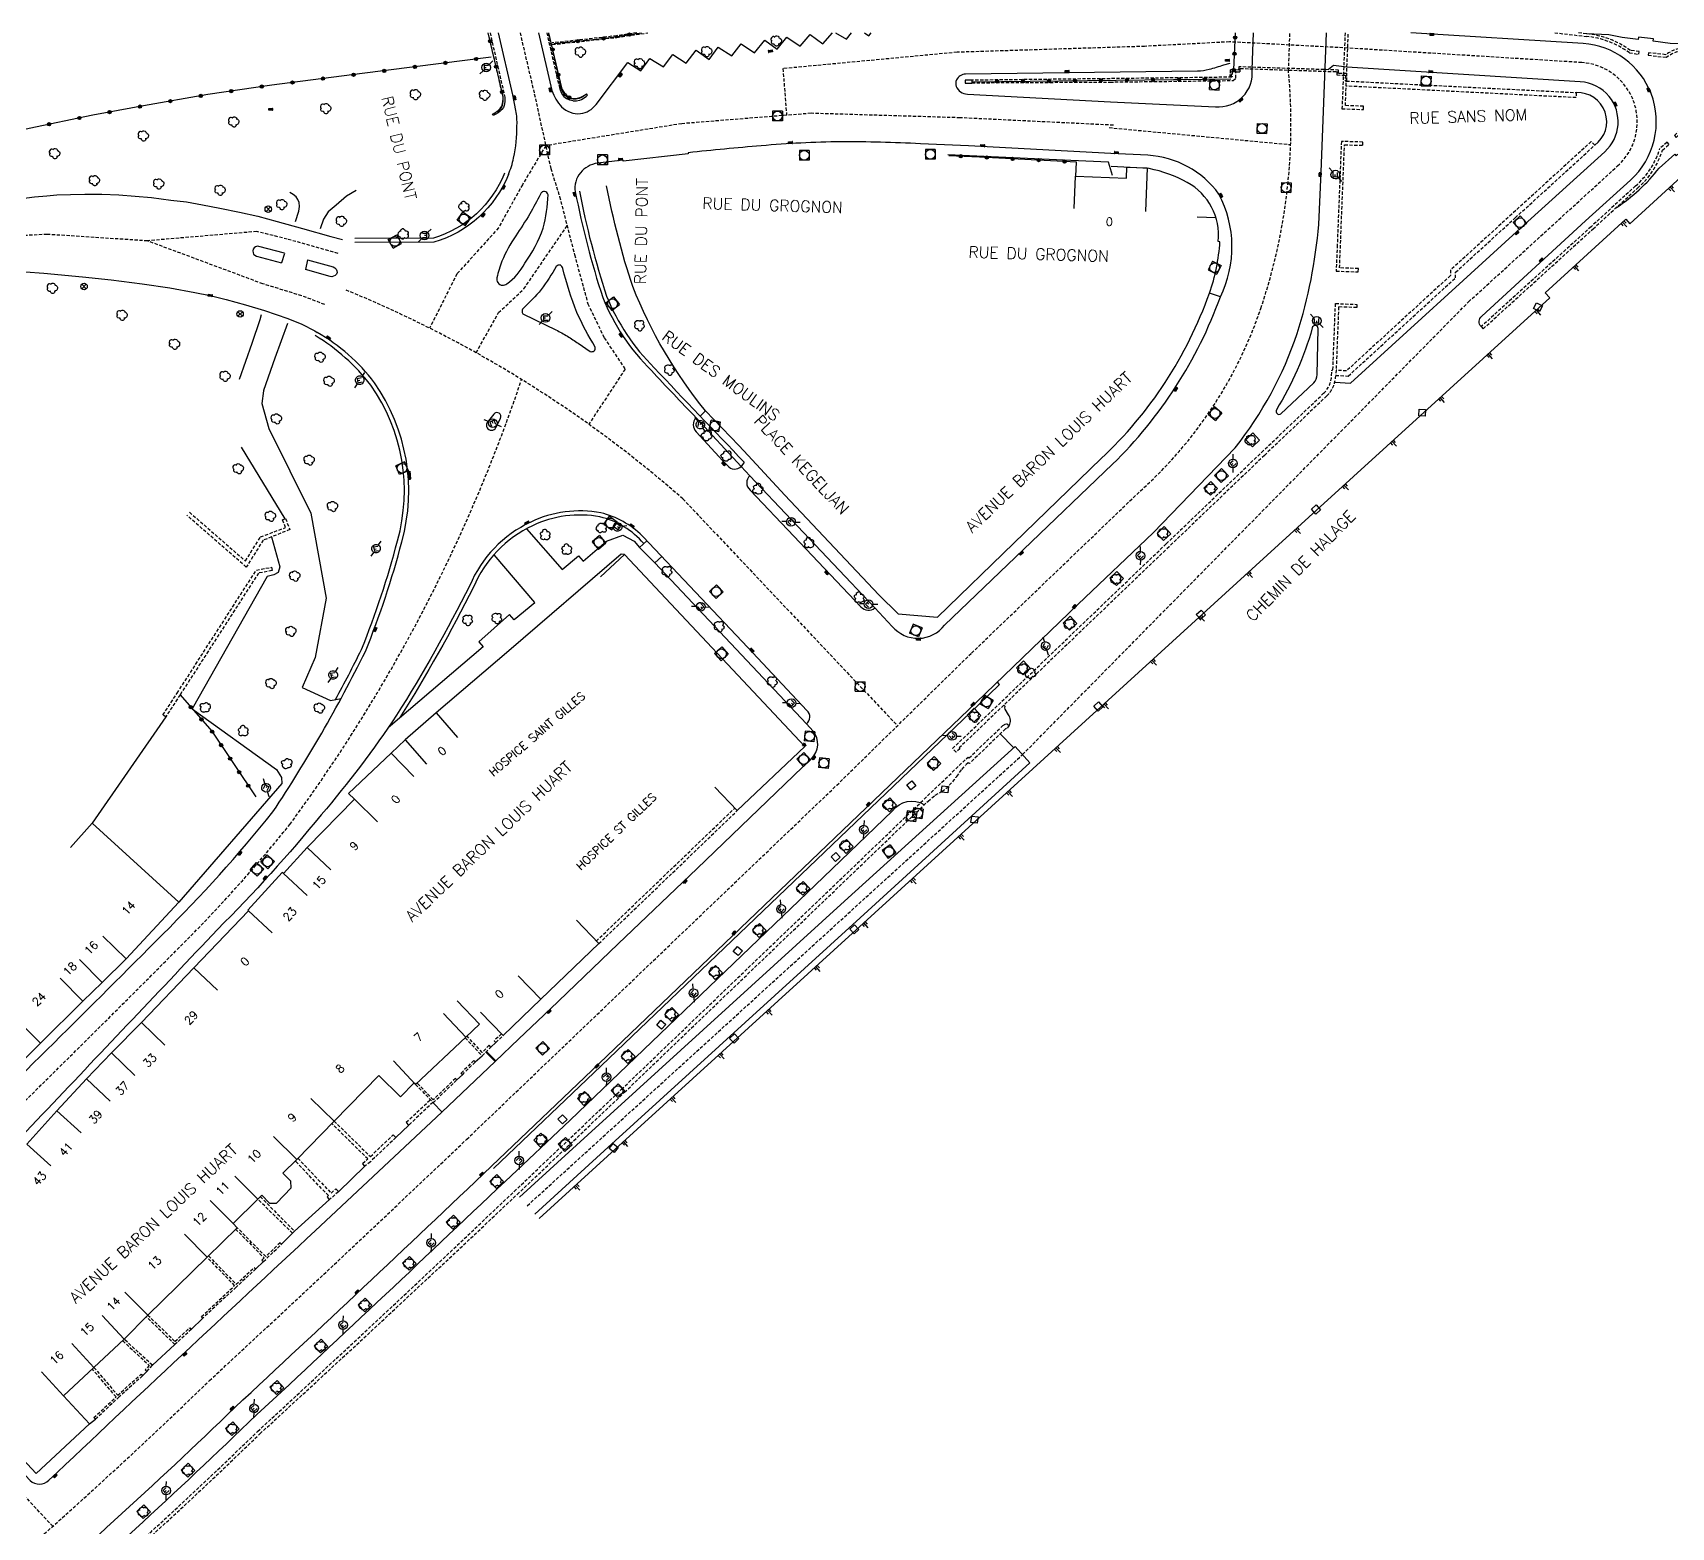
# Model space of a CAD drawing. Header units: millimetres. Extents: x 185000 to 186002, y 127000 to 128000.
# Drawn here: x 185367.4 to 185619.6, y 127770 to 128000 of the extents above; entities that cross this region are included whole.
import ezdxf
from ezdxf.enums import TextEntityAlignment as Align

# ---------------------------------------------------------------- set-up
doc = ezdxf.new("R2010")
doc.units = ezdxf.units.MM
doc.linetypes.add('DASHED', pattern=[0.75, 0.5, -0.25])
doc.layers.get('0').update_dxf_attribs({"linetype": 'CONTINUOUS'})
for name, color, linetype in [('W0001', 6, 'DASHED'), ('W0008', 7, 'CONTINUOUS'), ('W0100', 7, 'CONTINUOUS'), ('W0105', 7, 'CONTINUOUS'), ('W0112', 1, 'DASHED'), ('W0211', 2, 'CONTINUOUS'), ('W0300', 7, 'CONTINUOUS'), ('W0322', 7, 'CONTINUOUS'), ('W0334', 7, 'CONTINUOUS'), ('W0400', 7, 'CONTINUOUS'), ('W0420', 7, 'CONTINUOUS'), ('W0469', 7, 'CONTINUOUS'), ('W0471', 7, 'CONTINUOUS'), ('W0851', 7, 'CONTINUOUS'), ('W0984', 7, 'CONTINUOUS'), ('W0989', 7, 'CONTINUOUS'), ('W0991', 7, 'CONTINUOUS'), ('W1102', 7, 'CONTINUOUS')]:
    doc.layers.add(name, color=color, linetype=linetype)
doc.styles.get("Standard").update_dxf_attribs({"font": 'romans.shx', "width": 0.85})

# ---------------------------------------------------------------- blocks, each defined once
blk = doc.blocks.new('T300')
for p, q in [((-0.8, 0.51), (-0.86, 0.34)), ((-0.86, 0.34), (-0.86, 0.17)), ((-0.86, 0.17), (-0.74, 0.06)), ((-0.69, 0.63), (-0.8, 0.51)), ((-0.8, -0.06), (-0.74, 0.06)), ((-0.74, 0.06), (-0.69, 0.11)), ((-0.57, 0.69), (-0.69, 0.63)), ((-0.46, 0.69), (-0.57, 0.69)), ((-0.29, 0.63), (-0.46, 0.69)), ((-0.29, 0.63), (-0.17, 0.74)), ((-0.23, 0.57), (-0.29, 0.63)), ((-0.17, 0.74), (-0.06, 0.8)), ((-0.06, 0.8), (0.06, 0.8)), ((0.06, 0.8), (0.23, 0.74)), ((0.23, 0.74), (0.34, 0.63)), ((0.34, 0.63), (0.4, 0.51)), ((0.46, 0.46), (0.34, 0.46)), ((0.4, 0.51), (0.4, 0.46)), ((0.57, 0.4), (0.46, 0.46)), ((0.57, 0.4), (0.69, 0.29)), ((0.69, 0.29), (0.74, 0.17)), ((0.74, 0.06), (0.69, -0.17)), ((0.74, 0.17), (0.74, 0.06)), ((-0.8, -0.17), (-0.8, -0.06)), ((-0.8, -0.23), (-0.8, -0.17)), ((-0.74, -0.34), (-0.8, -0.23)), ((-0.69, -0.4), (-0.74, -0.34)), ((-0.51, -0.46), (-0.69, -0.4)), ((-0.4, -0.46), (-0.51, -0.46)), ((-0.4, -0.46), (-0.34, -0.46)), ((-0.34, -0.46), (-0.34, -0.4)), ((-0.34, -0.51), (-0.34, -0.46)), ((-0.29, -0.63), (-0.34, -0.51)), ((-0.17, -0.74), (-0.29, -0.63)), ((-0.06, -0.8), (-0.17, -0.74)), ((0.06, -0.8), (-0.06, -0.8)), ((0.17, -0.74), (0.06, -0.8)), ((0.23, -0.69), (0.17, -0.74)), ((0.29, -0.46), (0.23, -0.46)), ((0.29, -0.63), (0.23, -0.69)), ((0.46, -0.4), (0.29, -0.46)), ((0.34, -0.51), (0.29, -0.63)), ((0.34, -0.51), (0.34, -0.46)), ((0.57, -0.34), (0.46, -0.4)), ((0.63, -0.29), (0.57, -0.34)), ((0.69, -0.17), (0.63, -0.29))]:
    blk.add_line(p, q)
blk = doc.blocks.new('T420')
for p, q in [((0.75, 0.75), (-0.75, 0.75)), ((-0.75, 0.75), (-0.75, -0.75)), ((0.75, 0.75), (0.75, -0.75)), ((0.75, -0.75), (-0.75, -0.75))]:
    blk.add_line(p, q)
blk.add_ellipse((0, 0), major_axis=(-0.53, 0.53), ratio=1, start_param=3.926991, end_param=10.210176)
blk = doc.blocks.new('T471')
for p, q in [((-0.333334, 0.333334), (-0.333334, -0.333334)), ((-0.333334, 0.333334), (0.333334, 0.333334)), ((-0.333334, 0), (0, 0)), ((0.500001, 0.500001), (1.000002, 1.000002)), ((-0.500001, -0.500001), (-1.000002, -1.000002)), ((-0.333334, -0.333334), (0.333334, -0.333334))]:
    blk.add_line(p, q)
blk.add_ellipse((0, 0), major_axis=(0.471405, 0.471405), ratio=1, start_param=5.4977871438, end_param=11.780972451)
blk = doc.blocks.new('T400')
for p, q in [((-0.15, 0.3), (0.15, 0.3)), ((-0.15, -0.25), (-0.15, 0.3)), ((-0.15, 0.15), (0.15, 0.15)), ((-0.15, 0), (0.15, 0)), ((0.15, 0.3), (0.15, -0.25)), ((-0.15, -0.15), (0.15, -0.15)), ((-0.15, -0.25), (-0.15, -0.3)), ((-0.15, -0.3), (0.15, -0.3)), ((0.15, -0.3), (0.15, -0.25))]:
    blk.add_line(p, q)
blk = doc.blocks.new('t322o')
at = {"color": 0, "linetype": 'Continuous'}
for radius in [0.25, 0.15]:
    blk.add_circle((0, 0), radius, dxfattribs=at)
blk = doc.blocks.new('T851')
for p, q in [((-0.25, -0.15), (0, 0.32)), ((0, 0.32), (0.25, -0.15)), ((-0.25, -0.15), (0.25, -0.15))]:
    blk.add_line(p, q)
for major_axis in [(-0.106, 0.106), (-0.0354, 0.0354), (-0.0236, 0.0236)]:
    blk.add_ellipse((0, 0), major_axis=major_axis, ratio=1, start_param=3.926991, end_param=10.210176)
blk = doc.blocks.new('t112o')
at = {"color": 0, "linetype": 'Continuous'}
for p, q in [((-0.5, 0.5), (0.5, 0.5)), ((-0.5, -0.5), (-0.5, 0.5)), ((0.5, 0.5), (0.5, -0.5)), ((0.5, -0.5), (-0.5, -0.5))]:
    blk.add_line(p, q, dxfattribs=at)
blk = doc.blocks.new('t211o')
at = {"color": 0, "linetype": 'Continuous'}
for p, q in [((-0.29, 0.5), (-0.29, 0)), ((0, 1), (0, 0)), ((0.29, 0.5), (0.29, 0))]:
    blk.add_line(p, q, dxfattribs=at)
blk = doc.blocks.new('T469')
at = {"color": 0, "linetype": 'Continuous', "flags": 128}
for points in [[(-0.35, 0.35), (0.35, -0.35)], [(-0.35, -0.35), (0.35, 0.35)]]:
    blk.add_lwpolyline(points, dxfattribs=at)
at = {"color": 0, "linetype": 'Continuous'}
blk.add_circle((0, 0), 0.5, dxfattribs=at)

msp = doc.modelspace()

# ---------------------------------------------------------------- linework, layer by layer
at = {"layer": 'W0001'}
for points in [[(185434.23, 127829.74), (185491.18, 127884.21), (185511.93, 127904.55), (185537.92, 127929.51, 0.129839), (185556.47, 127957.6, 0.105225), (185560.72, 127994.14), (185560.95, 128000, 0.287346)], [(185443.56, 127819.52), (185519.79, 127888.93), (185588.44, 127958.6), (185611.38, 127979.51, 0.663709), (185605.86, 127995.42), (185569.84, 127997.65)], [(185467.5, 127928.29, 0.083206), (185415.6, 127960.44, 0.088089)], [(185149.1, 127586.14, -0.01401), (185188.88, 127636.06, 0.016219), (185207.66, 127659.5, -0.003598), (185214.84, 127668.93, -0.000146), (185244.54, 127705.46, 0.000133), (185271.89, 127739.01, -0.020808), (185290.25, 127760.92, -0.00094), (185309.37, 127779.86, -0.001248), (185356.09, 127825.68, 0.003714), (185389.67, 127858.94, 0.028409), (185407.02, 127878.2, 0.077858), (185442.68, 127946.65)], [(185257.85, 127683.7, -0.043816), (185285.59, 127707.46, -0.003371), (185324.56, 127734.95, 0.017269), (185357.31, 127758.66, 0.015599), (185394.64, 127792.61, 0.003504), (185434.23, 127829.74, 0.003504)]]:
    msp.add_lwpolyline(points, format="xyb", dxfattribs=at)
for points in [[(185442.44, 128000), (185444.64, 127990.59), (185447.16, 127979.14), (185448.53, 127974.79), (185450.82, 127965.86), (185452.88, 127958.31), (185455.4, 127953.05), (185458.61, 127948.24), (185453.03, 127939.76)], [(185569.84, 127997.65), (185551.63, 127998.6), (185538.57, 127997.91), (185509.7, 127997), (185482.9, 127994.48), (185483.47, 127987.31)], [(185533.76, 127985.78), (185510.16, 127986.92), (185487.25, 127987.61), (185467.32, 127986.01), (185446.39, 127982.63), (185442.8, 127976.62), (185439.14, 127969.99), (185432.72, 127962.89), (185428.53, 127954.57)], [(185533.11, 127985.41), (185561.06, 127982.79)], [(185412.37, 127958.19), (185408.83, 127959.53), (185402.86, 127961.37), (185385.1, 127967.98), (185369.63, 127968.98), (185356.98, 127968.33), (185343.33, 127966.37), (185332.57, 127964.07), (185320.08, 127962.77), (185277.92, 127952.38), (185256.02, 127947.04), (185240.01, 127943.89), (185226.28, 127940.35), (185206.54, 127938.27), (185185.49, 127937.17), (185167.06, 127937.18), (185150.09, 127938.08), (185136.42, 127939.3), (185123.77, 127940.81), (185105.29, 127943.63), (185082.66, 127947.73), (185044.95, 127954.66), (185011.84, 127960.8), (185000, 127963.34)], [(185414.43, 127966.04), (185406.61, 127968.25), (185401.91, 127969.42), (185385.08, 127967.99)], [(185435.69, 127950.77), (185439.14, 127956.94), (185443.03, 127960.6), (185446.01, 127964.95), (185449.68, 127970.3)], [(185467.5, 127928.29), (185500.53, 127893.37)]]:
    msp.add_lwpolyline(points, dxfattribs=at)
at = {"layer": 'W0001', "flags": 128}
msp.add_lwpolyline([(185370.52, 127770.19), (185336.62, 127806.64)], dxfattribs=at)
at = {"layer": 'W0008'}
for points in [[(185438.03, 127825.58), (185454.6, 127841.38), (185512.67, 127896.93), (185528.37, 127912.06), (185539.9, 127923.04), (185552.5, 127936.13, 0.085934), (185562.06, 127953.73, 0.056145), (185565.37, 127970.51), (185565.74, 127978.54), (185566.56, 128000)], [(185533.3, 127989.38), (185549.47, 127988.61, 0.474154), (185555.12, 127994.35), (185555.35, 128000)], [(185590.38, 127954.79, -0.450988), (185590.47, 127956.38), (185606.41, 127971.04), (185613.36, 127977.31, 0.307628), (185616.54, 127990.65, 0.287588), (185606.09, 127998.37), (185579.55, 128000)], [(185567.85, 127946.22), (185570.24, 127946.08), (185587.58, 127961.88), (185597.01, 127970.44), (185609.4, 127981.7, 0.400918), (185610.06, 127990.22, 0.211252), (185605.63, 127992.46), (185569.71, 127994.71)], [(185473.63, 127934.13), (185474.35, 127933.4, 0.429111), (185476.49, 127933.27), (185477.8, 127931.85, 0.4441), (185477.85, 127929.63), (185484.58, 127922.56), (185494.91, 127911.65, 0.404422), (185497.07, 127911.5), (185499.73, 127908.66, 0.480316), (185507.78, 127908.86), (185519.93, 127920.47), (185533.65, 127933.61, 0.111977), (185550.24, 127959.37, 0.239275), (185550.02, 127975.18, 0.223644), (185539.06, 127981.15), (185533.39, 127981.42)], [(185440.64, 127978.17, -0.23089), (185429.19, 127967.78), (185417.02, 127967.72)], [(185450.95, 127975.53, 0.031713), (185455.18, 127959.26, 0.102783), (185462.65, 127948.02, 0.001887), (185469.55, 127940.75, 0.429111), (185469.56, 127938.61), (185473.63, 127934.13)], [(185145.78, 127588.53, -0.000537), (185186.4, 127638.13, 0.016237), (185205.08, 127661.44, -0.00361), (185212.31, 127670.94, -0.000147), (185242.03, 127707.5, 0.000133), (185269.35, 127741.01, -0.020833), (185287.91, 127763.15, -0.000943), (185307.1, 127782.16, -0.001248), (185353.83, 127827.99, 0.003715), (185387.39, 127861.23, 0.028258), (185404.41, 127880.11, 0.031147), (185418.64, 127904.8, 0.031727), (185424.24, 127921.66, 0.225309), (185420.02, 127946.16, 0.102261), (185411.21, 127953.9, 0.095289)], [(185461.37, 127922.45), (185461.24, 127922.59, 0.138403), (185454.87, 127926.12, 0.160423), (185444.08, 127924.71, 0.185487), (185434.7, 127914.95, -0.023623), (185423.44, 127894.99, -0.0297), (185411.85, 127879.69, -0.025466), (185395.86, 127862.02, -0.001547), (185369.69, 127834.4, -0.022341), (185342.7, 127807.84, 0.428897), (185342.44, 127803.61), (185367.02, 127777.23, 0.386461), (185369.93, 127777.28, -0.0026), (185410.92, 127815.65), (185430.42, 127833.9)], [(185430.42, 127833.9), (185438.59, 127841.72), (185442.27, 127845.22), (185447.08, 127849.78), (185457.53, 127859.79), (185469.69, 127871.4), (185487.27, 127888.29, 0.402733), (185487.54, 127892.56), (185486.54, 127893.67, 0.46393), (185486.6, 127895.72), (185477.52, 127905.41), (185461.37, 127922.45)], [(185262.59, 127679.83, -0.043774), (185288.93, 127702.87, -0.003365), (185327.77, 127730.26, 0.017306), (185360.9, 127754.25, 0.01562), (185398.55, 127788.49, 0.0035), (185438.03, 127825.58, 0.0035)]]:
    msp.add_lwpolyline(points, format="xyb", dxfattribs=at)
at = {"layer": 'W0008', "flags": 128}
for points in [[(185440.64, 127978.17, 0.054747), (185441.45, 127980.73, 0.0559), (185441.97, 127985.75, 0.0511), (185441.81, 127988.02), (185441.31, 127990.47), (185439.12, 128000)], [(185445.29, 128000), (185447.35, 127991.11, 0.1031), (185448.84, 127988.59, 0.2143), (185451.74, 127987.56, 0.2007), (185454.15, 127988.97), (185459.02, 127995.45), (185461.05, 127994.12), (185462.4, 127996.05), (185464.54, 127994.77), (185465.96, 127996.68), (185468.02, 127995.31), (185469.54, 127997.3), (185471.53, 127995.87), (185472.93, 127997.77), (185475.04, 127996.45), (185476.5, 127998.32), (185478.53, 127996.91), (185480.1, 127998.87), (185482.04, 127997.49), (185483.5, 127999.34), (185485.56, 127997.94), (185487.09, 127999.76), (185489.07, 127998.28), (185490.55, 128000)], [(185551.68, 127995.29), (185550.69, 127995, -0.0176), (185548.49, 127994.35, -0.0572), (185546.73, 127994.09), (185511, 127993.65, 0.2705), (185509.62, 127992.75, 0.1941), (185509.56, 127991.75, 0.282), (185511.29, 127990.58), (185533.3, 127989.38)], [(185533.39, 127981.42), (185511.49, 127982.58), (185504.06, 127982.93, 0.0127), (185491.82, 127983.23, 0.0181), (185479.55, 127982.61, 0.0049), (185468.31, 127981.55), (185468.32, 127981.38), (185458.3, 127980.27), (185458.29, 127980.41), (185454.37, 127979.93, 0.1916), (185451.73, 127978.46, 0.227102), (185450.95, 127975.53)], [(185438.85, 127962.29, 0.1269), (185439.01, 127961.56, 0.2354), (185439.74, 127961.14, 0.1438), (185440.41, 127961.38, 0.1151), (185443.18, 127964.53, 0.067), (185446, 127969.93, 0.0574), (185446.75, 127975.09, 0.0893), (185446.56, 127975.41, 0.1591), (185446.21, 127975.57, 0.1604), (185445.86, 127975.52, 0.1343), (185445.57, 127975.16, -0.0133), (185443.93, 127972.12, -0.0154), (185441.77, 127968.75, 0.0466), (185439.66, 127964.87, 0.0284), (185438.87, 127962.31)]]:
    msp.add_lwpolyline(points, format="xyb", dxfattribs=at)
for points in [[(185491.01, 128000), (185492.7, 127999.04), (185493.46, 128000)], [(185495.48, 128000), (185496.15, 127999.54), (185496.51, 128000)]]:
    msp.add_lwpolyline(points, dxfattribs=at)
at = {"layer": 'W0008'}
for points in [[(185569.71, 127994.71), (185567.63, 127994.99), (185566.86, 127994.36)], [(185417.2, 127975.72), (185415.74, 127974.84), (185414.12, 127973.5), (185412.92, 127972.45), (185412.2, 127971.34), (185411.68, 127969.83)], [(185365.75, 127974.51), (185367.69, 127974.75), (185369.61, 127974.93), (185371.16, 127975.06), (185373.25, 127975.14), (185375.44, 127975.16), (185378.08, 127975.16), (185380.69, 127975.06), (185383.21, 127974.88), (185385.71, 127974.63), (185388.69, 127974.26), (185391.08, 127973.98), (185393.57, 127973.55), (185396.21, 127973.01), (185399.27, 127972.42), (185402.07, 127971.77), (185405.07, 127970.96), (185408.97, 127969.91), (185413.34, 127968.64), (185415.13, 127968.17)], [(185407.86, 127970.94), (185408.39, 127972.53), (185408.52, 127973.27), (185408.45, 127973.87), (185408.26, 127974.35), (185407.98, 127974.75), (185407.52, 127975.13), (185407.03, 127975.4)], [(185363.5, 127963.4), (185369.15, 127963.01), (185375.12, 127962.45), (185379.5, 127961.99), (185384.26, 127961.37), (185388.53, 127960.76), (185392.41, 127960.03), (185394.77, 127959.59), (185397.23, 127958.97), (185400.18, 127958.16), (185403.09, 127957.26), (185406.69, 127956.06), (185408.84, 127955.14), (185410.84, 127954.14), (185411.21, 127953.9)], [(185399.26, 127946.69), (185401.19, 127952.25), (185402.46, 127955.9), (185402.67, 127956.65)], [(185403.02, 127945.01), (185404.73, 127949.98), (185406.68, 127955.34)], [(185442.38, 127820.82), (185452.88, 127830.4), (185492.4, 127866.38), (185518.67, 127890.19)], [(185444.74, 127818.23), (185455.4, 127827.94), (185494.8, 127863.81), (185520.9, 127887.66), (185518.67, 127890.19)]]:
    msp.add_lwpolyline(points, dxfattribs=at)
at = {"layer": 'W0008', "flags": 128}
msp.add_lwpolyline([(185453.23, 127950.94, 0.1807), (185453.86, 127951.05, 0.1675), (185454.01, 127951.64, -0.0302), (185451.19, 127956.97, -0.0355), (185449.03, 127963.73, 0.183), (185448.63, 127964.27, 0.181), (185447.99, 127964.06, -0.0377), (185445.71, 127960.49, -0.0357), (185442.91, 127957.59, 0.1494), (185442.75, 127957.05, 0.2467), (185442.97, 127956.69), (185447.96, 127954.29, -0.0248), (185449.74, 127953.31, -0.0112), (185451.4, 127952.23)], format="xyb", close=True, dxfattribs=at)
at = {"layer": 'W0100'}
for points in [[(185527.75, 127972.94), (185527.94, 127977.93), (185535.79, 127977.62), (185535.86, 127979.32), (185538.96, 127979.2), (185538.7, 127972.5)], [(185458.5, 127919.71), (185458.01, 127919.79), (185440.69, 127904.91), (185429.54, 127895.34), (185424.77, 127891.22), (185428.04, 127887.44)], [(185472.44, 127883.93), (185475.88, 127880.31), (185486.29, 127890.18), (185458.5, 127919.71), (185454.85, 127916.28)], [(185426.07, 127885.55), (185422.62, 127889.17), (185416.06, 127882.93), (185416.94, 127882.07), (185409.67, 127874.63), (185406.02, 127870.63), (185405.85, 127870.79), (185400.52, 127865.01), (185400.63, 127864.9), (185392.25, 127856.12), (185384.19, 127847.72), (185379.57, 127843.06), (185375.69, 127839.06), (185371.17, 127834.11), (185366.54, 127829)], [(185373.23, 127874.66), (185376.6, 127878.36), (185389.91, 127866.23), (185381.81, 127857.5), (185378.14, 127853.85), (185375.17, 127850.97), (185368.63, 127844.52), (185365.03, 127840.94), (185362.29, 127838.29), (185356.75, 127832.87), (185351.93, 127828.09), (185347.39, 127823.69), (185342.76, 127819.09), (185338.91, 127815.34), (185334.97, 127811.46), (185331.45, 127807.87), (185327.08, 127803.73), (185322.76, 127799.47), (185318.37, 127795.16), (185307, 127784), (185304.25, 127781.29), (185300.74, 127784.84)], [(185436.37, 127849.29), (185439.85, 127845.71), (185445.62, 127851.3), (185454.57, 127859.85), (185451.11, 127863.46)], [(185426.36, 127838.17), (185434.1, 127845.43), (185436.2, 127847.43), (185432.76, 127851.05)], [(185355.14, 127792.08), (185367.94, 127778.33), (185376.17, 127785.96), (185372.16, 127790.29), (185381.53, 127798.97), (185385.13, 127802.7), (185394.3, 127811.59), (185398.89, 127816.14), (185398.28, 127816.76), (185402.07, 127820.52), (185402.69, 127821.13), (185403.89, 127819.92), (185404.95, 127819.91), (185407.19, 127822.25), (185407.16, 127823.32), (185405.95, 127824.51), (185408.06, 127826.65), (185413.83, 127832.54), (185420.7, 127839.55), (185424.05, 127836.27), (185426.14, 127838.41), (185426.36, 127838.17)]]:
    msp.add_lwpolyline(points, dxfattribs=at)
at = {"layer": 'W0105'}
for p, q in [((185406.21, 127966.06), (185405.75, 127964.6)), ((185409.74, 127965.06), (185409.41, 127963.6))]:
    msp.add_line(p, q, dxfattribs=at)
for points in [[(185406.2, 127966.07), (185402.25, 127967.13), (185402.02, 127967.16), (185401.74, 127967.07), (185401.54, 127966.93), (185401.36, 127966.68), (185401.33, 127966.44), (185401.34, 127966.16), (185401.43, 127965.95), (185401.63, 127965.77), (185401.9, 127965.64), (185405.75, 127964.6)], [(185409.73, 127965.06), (185413.7, 127964.01), (185413.93, 127963.85), (185414.14, 127963.65), (185414.23, 127963.39), (185414.27, 127963.12), (185414.17, 127962.84), (185413.99, 127962.63), (185413.74, 127962.55), (185413.48, 127962.46), (185413.19, 127962.51), (185409.42, 127963.6)]]:
    msp.add_lwpolyline(points, dxfattribs=at)
at = {"layer": 'W0112'}
for points in [[(185437.82, 128000), (185440.09, 127990.11), (185440.09, 127989.76), (185440.08, 127989.42), (185440.05, 127989.09), (185439.98, 127988.79), (185439.87, 127988.5), (185439.66, 127988.2), (185439.38, 127987.93), (185439.05, 127987.7), (185438.69, 127987.48), (185438.31, 127987.28), (185438.19, 127987.5), (185438.57, 127987.7), (185438.91, 127987.91), (185439.22, 127988.13), (185439.47, 127988.36), (185439.65, 127988.62), (185439.74, 127988.86), (185439.8, 127989.13), (185439.83, 127989.44), (185439.84, 127989.77), (185439.84, 127990.08), (185437.56, 128000)], [(185446.55, 128000), (185448.39, 127991.99), (185448.5, 127991.59), (185448.62, 127991.2), (185448.77, 127990.83), (185448.95, 127990.49), (185449.2, 127990.19), (185449.6, 127989.89), (185450.08, 127989.67), (185450.6, 127989.55), (185451.12, 127989.53), (185451.62, 127989.63), (185451.89, 127989.74), (185452.14, 127989.88), (185452.38, 127990.04), (185452.61, 127990.22), (185452.84, 127990.41), (185452.68, 127990.61), (185452.45, 127990.42), (185452.23, 127990.25), (185452.01, 127990.09), (185451.78, 127989.97), (185451.55, 127989.87), (185451.1, 127989.79), (185450.63, 127989.8), (185450.16, 127989.91), (185449.73, 127990.1), (185449.37, 127990.37), (185449.16, 127990.63), (185448.99, 127990.94), (185448.86, 127991.28), (185448.74, 127991.66), (185448.64, 127992.05), (185446.81, 128000)], [(185460.42, 128000), (185457.31, 127999.54), (185447.39, 127998.43)], [(185447.41, 127998.18), (185457.34, 127999.29), (185462.12, 128000)], [(185569.43, 128000), (185568.95, 127988.3), (185572.24, 127988.19), (185572.26, 127988.69), (185569.47, 127988.79), (185569.93, 128000)], [(185533.26, 127992.42), (185552.18, 127992.65), (185552.59, 127993.02), (185552.6, 127994.08), (185552.07, 127994.08), (185552.07, 127993.25), (185551.98, 127993.17), (185533.25, 127992.94)], [(185551.93, 127993.19), (185551.98, 127994.05), (185553.28, 127993.99), (185553.29, 127994.51), (185568.18, 127994.02), (185568.17, 127993.51), (185569.47, 127993.47), (185569.44, 127992.61), (185569.69, 127992.6), (185569.72, 127993.71), (185568.43, 127993.76), (185568.44, 127994.26), (185553.05, 127994.76), (185553.03, 127994.26), (185551.75, 127994.31), (185551.68, 127993.2)], [(185533.25, 127992.94), (185511.97, 127992.7), (185511.98, 127992.31), (185533.26, 127992.42)], [(185569.62, 127992.58), (185605.02, 127990.8), (185604.98, 127990.02), (185569.59, 127991.8)], [(185567.99, 127947.29), (185569.92, 127947.18), (185586.41, 127962.28), (185586.44, 127963.15), (185595.62, 127971.53), (185607.85, 127982.69), (185607.32, 127983.26), (185595.09, 127972.1), (185585.67, 127963.5), (185585.64, 127962.64), (185569.64, 127947.98), (185568.05, 127948.07)], [(185391.54, 127926.23), (185400.17, 127918.73), (185402.5, 127922.44), (185406.36, 127923.87), (185405.89, 127925.05), (185406.35, 127925.25), (185407, 127923.56), (185404.2, 127922.42), (185402.91, 127921.94), (185400.31, 127917.79), (185391.13, 127925.77)], [(185441.55, 127821.72), (185458.07, 127837.43), (185511.39, 127888.55), (185511.56, 127888.41), (185516.77, 127893.43), (185517.34, 127893.71), (185517.73, 127893.42), (185517.33, 127892.9), (185517.27, 127892.95), (185517.15, 127892.89), (185511.6, 127887.55), (185511.43, 127887.68), (185510.98, 127887.26)], [(185454.18, 127860.25), (185475.5, 127880.71)], [(185454.57, 127859.85), (185475.88, 127880.31)], [(185434.01, 127845.35), (185436.62, 127842.57), (185437.97, 127843.93), (185437.7, 127844.2), (185436.63, 127843.11), (185434.28, 127845.6)], [(185439.6, 127845.97), (185438.45, 127844.91), (185438.71, 127844.64), (185439.85, 127845.71)], [(185426.36, 127838.17), (185429.08, 127835.37), (185432.72, 127838.89), (185432.5, 127839.11), (185429.08, 127835.81), (185426.59, 127838.39)], [(185429.03, 127835.41), (185425.32, 127831.93), (185424.93, 127832.36), (185428.63, 127835.83)], [(185413.83, 127832.54), (185419.4, 127827.08), (185422.93, 127830.43), (185423.33, 127830.01), (185419.4, 127826.28), (185418.57, 127825.59), (185418.2, 127826.03), (185419.02, 127826.71), (185413.46, 127832.17)], [(185408.23, 127826.83), (185413.37, 127821.45), (185414.1, 127822.11), (185414.48, 127821.68), (185413.12, 127820.46), (185412.74, 127820.89), (185412.94, 127821.07), (185407.83, 127826.42)], [(185402.47, 127820.91), (185407.72, 127815.59), (185407.43, 127815.29), (185402.07, 127820.52)], [(185398.67, 127815.92), (185403.06, 127811.48), (185402.72, 127811.15), (185402.94, 127810.92), (185405.73, 127813.58), (185405.51, 127813.82), (185403.29, 127811.7), (185398.89, 127816.14)], [(185394.51, 127811.8), (185398.75, 127807.44), (185401.54, 127810.03), (185401.76, 127809.79), (185398.73, 127806.99), (185393.63, 127802.23), (185393.41, 127802.46), (185398.51, 127807.22), (185394.28, 127811.58)], [(185385.13, 127802.7), (185389.33, 127798.63), (185391.61, 127800.74), (185391.84, 127800.49), (185389.33, 127798.16), (185384.9, 127802.45)], [(185381.3, 127798.72), (185385.37, 127794.95), (185384.76, 127794.26), (185385.02, 127794.03), (185385.85, 127794.97), (185381.53, 127798.97)], [(185376.85, 127794.63), (185380.51, 127790.35), (185384.11, 127793.6), (185384.34, 127793.34), (185380.73, 127790.09), (185377.09, 127786.66), (185376.86, 127786.91), (185380.26, 127790.11), (185376.58, 127794.41)]]:
    msp.add_lwpolyline(points, dxfattribs=at)
for points in [[(185601.69, 128000), (185606.55, 127999.45, -0.135374), (185613.19, 127996.91), (185614.66, 127996.7), (185614.71, 127997.1), (185613.35, 127997.29, 0.133439), (185606.59, 127999.85), (185605.29, 128000)], [(185614.43, 127976.1, 0.142962), (185618.28, 127981.94), (185619.29, 127982.81), (185618.99, 127983.16), (185617.88, 127982.19, -0.145712), (185614.14, 127976.44), (185607.29, 127970.16), (185590.38, 127954.79), (185590.68, 127954.45), (185607.59, 127969.82), (185614.45, 127976.11)], [(185442, 127821.25), (185458.52, 127836.97), (185505.25, 127881.78), (185506.34, 127882.69), (185507.37, 127883.26, 0.088252), (185509.66, 127885.57), (185510.45, 127886.66), (185510.98, 127887.26)], [(185272.57, 127681.88), (185274.22, 127683.59, -0.025708), (185292.21, 127698.34, -0.003359), (185330.93, 127725.64, 0.017341), (185364.44, 127749.91, 0.01564), (185402.4, 127784.42, 0.003495), (185442, 127821.25, 0.003495)], [(185273.88, 127683.97, -0.025712), (185291.92, 127698.75, -0.00336), (185330.65, 127726.06, 0.017338), (185364.12, 127750.31, 0.015638), (185402.05, 127784.79, 0.003496), (185441.55, 127821.72, 0.003496)]]:
    msp.add_lwpolyline(points, format="xyb", dxfattribs=at)
for points in [[(185616.1, 127996.54), (185618.89, 127996.22, -0.336962), (185625.56, 127996.18, -0.714226), (185622.15, 127986.05), (185620.12, 127984.19), (185620.39, 127983.9), (185622.3, 127985.65, 0.704493), (185625.81, 127996.5, 0.329346), (185618.78, 127996.63), (185616.15, 127996.93)], [(185571.23, 127957.71), (185568.43, 127957.82), (185568.05, 127948.11), (185567.99, 127947.17, -0.195787), (185566.61, 127944.12), (185557.02, 127934.98), (185542.33, 127920.92), (185510.03, 127889.96), (185510.15, 127889.84), (185509.56, 127889.31), (185509.02, 127889.87), (185541.9, 127921.37), (185556.58, 127935.44), (185566.13, 127944.53, 0.195787), (185567.36, 127947.26), (185567.42, 127948.16), (185567.55, 127948.15), (185567.79, 127954.1), (185567.95, 127958.34), (185571.25, 127958.21)]]:
    msp.add_lwpolyline(points, format="xyb", close=True, dxfattribs=at)
for points in [[(185572.16, 127983.19), (185568.86, 127983.28), (185568.22, 127967.37), (185568.06, 127963.34), (185571.46, 127963.21), (185571.48, 127963.71), (185568.58, 127963.82), (185569.34, 127982.76), (185572.14, 127982.69)], [(185387.47, 127895.04), (185389.67, 127898.4), (185401.86, 127917.33), (185404.18, 127917.76), (185404.28, 127917.24), (185402.18, 127916.86), (185390.11, 127898.12), (185387.91, 127894.75)], [(185435.32, 127841.86), (185433.34, 127839.9), (185433.56, 127839.68), (185435.54, 127841.64)]]:
    msp.add_lwpolyline(points, close=True, dxfattribs=at)
at = {"layer": 'W0211'}
msp.add_lwpolyline([(185445.38, 127817.53), (185455.9, 127827.14), (185495.28, 127862.97), (185531.22, 127895.7), (185565.58, 127927.06), (185600.95, 127959.2), (185600.24, 127960.01), (185612.62, 127971.33), (185613.28, 127970.61), (185628.42, 127984.48, 0.512649), (185627.01, 128000)], format="xyb", dxfattribs=at)
at = {"layer": 'W0322'}
msp.add_line((185512.13, 127992.47), (185551.86, 127992.9), dxfattribs=at)
at = {"layer": 'W0322', "flags": 128}
msp.add_lwpolyline([(185438.33, 127987.55, 0.1315), (185439.63, 127988.69, 0.1176), (185439.82, 127990.22), (185437.54, 128000)], format="xyb", dxfattribs=at)
at = {"layer": 'W0322'}
msp.add_lwpolyline([(185446.84, 128000), (185448.8, 127991.53, 0.1637), (185450.3, 127989.88, 0.1771), (185452.61, 127990.56)], format="xyb", dxfattribs=at)
at = {"layer": 'W0322', "flags": 128}
msp.add_lwpolyline([(185447.71, 127998.34), (185455.6, 127999.15), (185461.12, 128000)], dxfattribs=at)
at = {"layer": 'W0322'}
for points in [[(185552.31, 127994.28), (185552.54, 128000)], [(185438.02, 127996.27), (185418.13, 127993.71), (185404.26, 127991.96), (185394.38, 127990.48), (185384.49, 127988.76), (185376.68, 127987.33), (185366.91, 127985.29), (185357.16, 127983.04), (185347.43, 127980.74), (185326.07, 127975.41)], [(185527.99, 127977.93), (185528.08, 127980.1), (185513.17, 127980.87), (185508.44, 127981.09)], [(185390.11, 127898.12), (185395, 127892.52), (185401.77, 127882.42)]]:
    msp.add_lwpolyline(points, dxfattribs=at)
at = {"layer": 'W0334'}
for p, q in [((185476.1, 127936.49), (185470.99, 127941.81)), ((185429.08, 127835.37), (185430.46, 127833.93)), ((185423.33, 127830.01), (185425.32, 127831.93)), ((185414.48, 127821.68), (185418.57, 127825.59)), ((185407.72, 127815.59), (185413.12, 127820.46)), ((185405.73, 127813.58), (185407.43, 127815.29)), ((185401.76, 127809.79), (185402.94, 127810.92)), ((185391.84, 127800.49), (185393.63, 127802.23)), ((185385.85, 127794.97), (185389.33, 127798.16)), ((185384.34, 127793.34), (185385.02, 127794.03)), ((185376.17, 127785.96), (185377.09, 127786.66))]:
    msp.add_line(p, q, dxfattribs=at)
for points in [[(185611.14, 127973.07, 0.085973), (185617.77, 127979.19), (185620.16, 127981.3), (185620.41, 127981.07), (185622.09, 127982.61), (185621.9, 127982.89, -0.030551), (185625.03, 127985.66, 0.554543), (185626.39, 127996.83, 0.207058), (185621.09, 127998.3), (185619.49, 127998.36), (185616.86, 127998.72), (185616.88, 127999.06), (185614.57, 127999.35), (185614.52, 127998.96), (185612.07, 127999.26), (185610.05, 127999.66), (185606.59, 127999.85)], [(185607.85, 127982.69, 0.742687), (185605.02, 127990.8, 0.742687)], [(185440.05, 127978.4, -0.229527), (185429.1, 127968.41), (185417.02, 127968.36)], [(185476.1, 127936.49), (185477.56, 127934.96), (185483.18, 127928.86), (185497.64, 127913.54), (185500.66, 127910.59), (185506.71, 127910.06), (185518.44, 127921.47), (185531.89, 127934.49, 0.120531), (185548.54, 127959.92, 0.069194), (185550.17, 127967.85), (185549.89, 127967.9, 0.302328), (185545.13, 127976.98, 0.076561), (185539.27, 127979.1), (185533.42, 127979.4)], [(185451.57, 127975.65, 0.031675), (185455.77, 127959.47, 0.10271), (185463.09, 127948.46, 0.001888), (185476.96, 127933.91), (185476.49, 127933.27), (185469.55, 127940.75)], [(185470.99, 127941.81, -0.075302), (185459.78, 127960.94, -0.031397), (185455.76, 127976.46)], [(185414.05, 127897.42, 0.009449), (185418.03, 127905.08, 0.031646), (185423.58, 127921.81, 0.225309), (185419.47, 127945.77, 0.095242), (185410.89, 127953.4, 0.095242)], [(185565.27, 127954.48, 0.989535), (185564.38, 127954.58, -0.068143), (185558.86, 127942, 0.783695), (185559.56, 127941.37), (185564.6, 127946.15, 0.194523), (185565.14, 127947.39), (185565.27, 127954.48)], [(185461.49, 127921.4, 0.158384), (185454.74, 127925.51, 0.160266), (185444.35, 127924.14, 0.18583), (185435.27, 127914.69, -0.023654), (185423.96, 127894.65, -0.000122), (185423.92, 127894.58, -0.025448)], [(185517.73, 127893.42, 0.301414), (185517.63, 127895.06), (185517.09, 127895.94, -0.080799), (185517.09, 127896.34), (185516.9, 127896.55)], [(185440.13, 127823.27), (185450.17, 127832.69), (185489.17, 127870.05), (185499.77, 127880.26, -0.401879), (185504.67, 127881.22)], [(185272.54, 127685.34, -0.025825), (185290.76, 127700.34, -0.003362), (185329.53, 127727.69, 0.017326), (185362.87, 127751.83, 0.015631), (185400.69, 127786.22, 0.003497), (185440.13, 127823.27, 0.003497)]]:
    msp.add_lwpolyline(points, format="xyb", dxfattribs=at)
at = {"layer": 'W0334', "flags": 128}
for points in [[(185511.97, 127992.7), (185510.96, 127992.7), (185510.95, 127992.24), (185511.98, 127992.25), (185511.98, 127992.31)], [(185533.64, 127978.02), (185533.04, 127980.1), (185527.22, 127980.36), (185508.27, 127981.24)]]:
    msp.add_lwpolyline(points, dxfattribs=at)
at = {"layer": 'W0334'}
for points in [[(185549.54, 127971.54), (185546.68, 127971.65)], [(185550.23, 127959.35), (185548.54, 127959.92)], [(185403.02, 127945.01), (185402.94, 127944.91), (185402.72, 127942.95), (185403.77, 127939.12), (185410.26, 127926.06), (185412.6, 127912.98), (185410.91, 127903.87), (185408.93, 127899.27), (185413.25, 127897.27), (185414.9, 127897.58)], [(185470.15, 127941.02), (185470.99, 127941.81)], [(185399.5, 127936.23), (185406.22, 127925.22)], [(185477.8, 127931.85), (185497.07, 127911.5)], [(185443.46, 127923.69), (185448.9, 127917.43), (185451.45, 127919.51), (185452.16, 127918.69), (185455.73, 127921.77), (185458.26, 127922.69), (185460.03, 127921.76), (185460.85, 127920.79)], [(185404.2, 127922.42), (185405.49, 127917.84), (185405.2, 127916.94), (185404.56, 127916.6), (185403.5, 127916.34), (185391.98, 127895.98), (185404.97, 127886.65), (185405.75, 127885.39), (185405.79, 127884.48), (185389.91, 127866.23)], [(185461.95, 127921.84), (185460.85, 127920.79)], [(185486.54, 127893.67), (185463.18, 127918.42), (185460.85, 127920.79)], [(185438.4, 127919.68), (185444.69, 127912.36)], [(185463.18, 127918.42), (185464.24, 127919.43)], [(185444.71, 127912.31), (185441.56, 127909.66), (185440.84, 127910.47), (185436.08, 127906.31), (185436.76, 127905.54), (185422.12, 127893.04)], [(185438.34, 127825.23), (185454.92, 127841.04), (185512.99, 127896.6), (185516.25, 127899.74), (185515.93, 127900.07)], [(185387.91, 127894.75), (185376.6, 127878.36)], [(185424.77, 127891.22), (185422.62, 127889.17)], [(185518.4, 127890.01), (185516.35, 127892.12)], [(185437.97, 127843.93), (185438.71, 127844.64)], [(185435.54, 127841.64), (185436.62, 127842.57)], [(185437.2, 127843.15), (185438.59, 127841.72)], [(185437.29, 127843.25), (185438.69, 127841.81)], [(185432.72, 127838.89), (185433.56, 127839.68)]]:
    msp.add_lwpolyline(points, dxfattribs=at)
msp.add_lwpolyline([(185438.74, 127939.25), (185439.44, 127940.66, 0.87977), (185438.4, 127941.34), (185437.37, 127940.03, 1.016397)], format="xyb", close=True, dxfattribs=at)
for points in [[(185555.16, 127936.29), (185556.26, 127937.34), (185555.23, 127938.43), (185554.16, 127937.38)], [(185548.69, 127928.83), (185549.79, 127929.88), (185548.76, 127930.98), (185547.69, 127929.92)], [(185541.49, 127921.86), (185542.59, 127922.91), (185541.56, 127924.01), (185540.49, 127922.95)], [(185534.23, 127914.97), (185535.33, 127916.02), (185534.3, 127917.12), (185533.23, 127916.06)], [(185527.03, 127908.06), (185528.13, 127909.11), (185527.09, 127910.21), (185526.02, 127909.15)], [(185519.88, 127901.19), (185520.98, 127902.24), (185519.94, 127903.34), (185518.88, 127902.28)], [(185512.28, 127893.91), (185513.38, 127894.96), (185512.35, 127896.06), (185511.28, 127895)], [(185506.1, 127886.5), (185507.2, 127887.55), (185506.17, 127888.65), (185505.1, 127887.59)], [(185499.3, 127880.12), (185500.4, 127881.17), (185499.37, 127882.26), (185498.3, 127881.21)], [(185492.63, 127873.74), (185493.73, 127874.79), (185492.7, 127875.89), (185491.63, 127874.83)], [(185485.96, 127867.28), (185487.06, 127868.33), (185486.02, 127869.43), (185484.96, 127868.37)], [(185479.23, 127860.81), (185480.33, 127861.86), (185479.3, 127862.95), (185478.23, 127861.9)], [(185472.48, 127854.32), (185473.58, 127855.37), (185472.54, 127856.46), (185471.48, 127855.41)], [(185465.74, 127847.87), (185466.84, 127848.92), (185465.8, 127850.02), (185464.73, 127848.96)], [(185459.04, 127841.41), (185460.14, 127842.46), (185459.1, 127843.56), (185458.03, 127842.5)], [(185452.28, 127834.95), (185453.38, 127836), (185452.34, 127837.09), (185451.27, 127836.04)], [(185445.58, 127828.53), (185446.68, 127829.58), (185445.65, 127830.68), (185444.58, 127829.62)], [(185439.92, 127823.25), (185438.83, 127822.19), (185437.8, 127823.26), (185438.88, 127824.32)], [(185433.21, 127816.98), (185432.12, 127815.93), (185431.09, 127817.01), (185432.18, 127818.06)], [(185426.45, 127810.62), (185425.35, 127809.58), (185424.33, 127810.66), (185425.43, 127811.7)], [(185419.62, 127804.24), (185418.53, 127803.18), (185417.5, 127804.25), (185418.59, 127805.3)], [(185412.85, 127797.88), (185411.73, 127796.86), (185410.73, 127797.95), (185411.84, 127798.98)], [(185406.06, 127791.5), (185404.93, 127790.48), (185403.94, 127791.58), (185405.06, 127792.6)], [(185399.21, 127785.17), (185398.09, 127784.15), (185397.09, 127785.25), (185398.21, 127786.27)], [(185392.4, 127778.8), (185391.3, 127777.76), (185390.28, 127778.84), (185391.38, 127779.88)], [(185385.56, 127772.41), (185384.45, 127771.37), (185383.44, 127772.45), (185384.55, 127773.49)]]:
    msp.add_lwpolyline(points, close=True, dxfattribs=at)
at = {"layer": 'W1102'}
for p, q in [((185429.54, 127895.34), (185432.8, 127891.55)), ((185416.94, 127882.07), (185420.51, 127878.58)), ((185409.67, 127874.63), (185413.31, 127871.2)), ((185406.02, 127870.63), (185409.7, 127867.24)), ((185400.63, 127864.9), (185404.3, 127861.51)), ((185381.81, 127857.5), (185378.22, 127860.98)), ((185378.14, 127853.85), (185374.64, 127857.42)), ((185392.25, 127856.12), (185395.86, 127852.67)), ((185442.13, 127854.89), (185445.62, 127851.3)), ((185375.17, 127850.97), (185371.68, 127854.55)), ((185368.63, 127844.52), (185365.11, 127848.07)), ((185384.19, 127847.72), (185387.77, 127844.23)), ((185430.68, 127849.08), (185434.1, 127845.43)), ((185379.57, 127843.06), (185383.14, 127839.56)), ((185426.36, 127838.17), (185422.94, 127841.82)), ((185375.69, 127839.06), (185379.33, 127835.63)), ((185413.83, 127832.54), (185410.26, 127836.04)), ((185371.17, 127834.11), (185374.87, 127830.75)), ((185408.06, 127826.65), (185404.48, 127830.15)), ((185366.54, 127829), (185370.24, 127825.63)), ((185402.07, 127820.52), (185398.55, 127824.07)), ((185398.28, 127816.76), (185394.76, 127820.32)), ((185394.3, 127811.59), (185390.8, 127815.16)), ((185385.13, 127802.7), (185381.6, 127806.23)), ((185381.53, 127798.97), (185378.13, 127802.64)), ((185376.85, 127794.63), (185373.45, 127798.3)), ((185372.16, 127790.29), (185368.76, 127793.96))]:
    msp.add_line(p, q, dxfattribs=at)

# ---------------------------------------------------------------- block references
at = {"layer": 'W0112'}
for p, rotation in [((185599.12, 127957.79), 62.597043076348), ((185581.29, 127941.54), 356.6822483722931), ((185564.96, 127926.65), 42.32075031949714), ((185547.24, 127910.47), 42.32075031949714), ((185531.46, 127896.34), 42.32075031949714), ((185502.66, 127884.21), 38.4682549809951), ((185507.83, 127883.59), 352.5289694190041), ((185512.39, 127878.92), 352.5289694190041), ((185491.02, 127873.17), 41.51839448254325), ((185493.9, 127862.04), 43.19067046502716), ((185475.97, 127858.71), 49.02727390336032), ((185464.18, 127847.37), 49.02727390336032), ((185475.41, 127845.25), 43.19067046502716), ((185448.97, 127832.81), 224.6928458320241), ((185456.86, 127828.4), 49.96342873929161)]:
    msp.add_blockref('t112o', p, dxfattribs=dict(at, rotation=rotation))
at = {"layer": 'W0211'}
for p, rotation in [((185619.44, 127976.26), 222.4852316063441), ((185612.13, 127970.88), 222.4436785774831), ((185604.75, 127964.13), 222.4436785774831), ((185598.87, 127957.31), 222.2573463624831), ((185591.47, 127950.58), 222.2573463624831), ((185584.07, 127943.86), 222.2573463624831), ((185576.66, 127937.13), 222.2573463624831), ((185569.26, 127930.41), 222.2573463624831), ((185561.87, 127923.67), 222.3877266513591), ((185554.48, 127916.93), 222.3877266513591), ((185547.1, 127910.19), 222.3877266513591), ((185539.71, 127903.45), 222.3877266513591), ((185532.33, 127896.71), 222.3877266513591), ((185524.93, 127889.97), 222.3207503194971), ((185517.54, 127883.24), 222.3207503194971), ((185510.14, 127876.51), 222.3207503194971), ((185502.75, 127869.78), 222.3207503194971), ((185495.36, 127863.04), 222.3207503194971), ((185487.96, 127856.31), 222.3005363043441), ((185480.56, 127849.58), 222.3005363043441), ((185473.17, 127842.85), 222.3005363043441), ((185465.77, 127836.12), 222.3005363043441), ((185458.38, 127829.39), 222.3005363043441), ((185450.99, 127822.65), 222.4273588796911)]:
    msp.add_blockref('t211o', p, dxfattribs=dict(at, rotation=rotation))
at = {"layer": 'W0300'}
for p in [(185481.92, 127998.72), (185451.77, 127997.02), (185460.88, 127995.26), (185471.22, 127997.11), (185426.38, 127990.47), (185437.03, 127990.36), (185412.59, 127988.33), (185398.43, 127986.27), (185384.5, 127984.12), (185370.85, 127981.4), (185376.99, 127977.24), (185386.86, 127976.75), (185396.32, 127975.77), (185405.8, 127973.57), (185415, 127970.97), (185370.5, 127960.67), (185381.24, 127956.53), (185389.31, 127952.08), (185397.08, 127947.13)]:
    msp.add_blockref('T300', p, dxfattribs=at)
for p, rotation in [((185433.74, 127973.29), 180.2514852215595), ((185424.4, 127969.06), 180.2514852215595), ((185460.79, 127955.09), 133.5116409128145), ((185411.72, 127950.08), 10.65670331429244), ((185465.4, 127948.26), 133.5116409128145), ((185413.1, 127946.38), 10.65670331429244), ((185404.99, 127940.59), 10.65670331429244), ((185471.14, 127937.97), 258.9007469580175), ((185554.92, 127937.33), 43.58798474968405), ((185474.16, 127934.82), 258.9007469580175), ((185399.14, 127932.91), 10.65670331429244), ((185410.05, 127934.22), 10.65670331429244), ((185479.04, 127929.7), 293.6131908645461), ((185548.77, 127929.84), 43.58798474968405), ((185413.64, 127927.1), 10.65670331429244), ((185404.07, 127925.6), 10.65670331429244), ((185446.33, 127922.63), 310.6978250066394), ((185455.07, 127923.82), 40.69775187604451), ((185541.47, 127922.99), 43.93105709275815), ((185449.65, 127920.4), 310.6978250066394), ((185486.93, 127921.41), 313.5721910064441), ((185465.03, 127917.24), 133.1233058984606), ((185407.83, 127916.39), 10.65670331429244), ((185534.24, 127915.94), 43.93105709275815), ((185494.66, 127912.98), 313.5721910064441), ((185434.35, 127909.74), 131.4661769253871), ((185438.84, 127910.02), 131.4661769253871), ((185527.08, 127909.05), 60.00562059369871), ((185407.23, 127907.88), 10.65670331429244), ((185473.07, 127908.76), 133.1233058984606), ((185519.91, 127902.15), 60.00562059369871), ((185521.08, 127901.47), 60.00562059369871), ((185404.17, 127899.87), 10.65670331429244), ((185481.25, 127900.26), 133.1233058984606), ((185393.89, 127896.17), 227.0830527248484), ((185411.61, 127896.08), 10.65670331429244), ((185512.33, 127894.84), 133.2969774708848), ((185399.85, 127892.46), 311.1739436959494), ((185406.47, 127887.5), 242.2635055973324), ((185506.11, 127887.51), 38.4682549809951), ((185499.18, 127881.23), 43.92015842510524), ((185492.54, 127874.95), 41.51839448254325), ((185485.91, 127868.38), 41.51839448254325), ((185479.2, 127861.98), 41.55026020245825), ((185479.2, 127861.95), 41.51839448254325), ((185472.44, 127855.57), 49.02727390336032), ((185465.67, 127849.03), 49.02727390336032), ((185458.99, 127842.59), 43.5753704592501), ((185452.2, 127836.14), 224.6928458320241), ((185445.63, 127829.7), 224.6928458320241), ((185438.87, 127823.24), 44.30164754441765), ((185432.17, 127816.98), 43.78160216818171), ((185425.41, 127810.63), 43.26233249673053), ((185418.58, 127804.23), 43.96885243020446), ((185411.8, 127797.9), 42.48235525191876), ((185405.01, 127791.53), 42.25784440528336), ((185398.17, 127785.2), 42.17338009764874), ((185391.36, 127778.81), 43.40809706303724), ((185384.52, 127772.42), 43.09793639247559)]:
    msp.add_blockref('T300', p, dxfattribs=dict(at, rotation=rotation))
at = {"layer": 'W0322'}
for p, rotation in [((185437.85, 127998.69), 103.119095417691), ((185451.33, 127998.71), 5.891218370809998), ((185455.31, 127999.12), 5.891218370809998), ((185459.27, 127999.72), 8.717036862861828), ((185552.51, 127999.27), 87.6666220880457), ((185435.67, 127995.97), 187.3503478274306), ((185447.44, 127997.43), 282.9664794767299), ((185552.41, 127996.78), 87.6666220880457), ((185416.82, 127993.54), 187.1884226745553), ((185421.54, 127994.14), 187.3503478274306), ((185426.25, 127994.75), 187.3503478274306), ((185430.96, 127995.36), 187.3503478274306), ((185438.76, 127994.79), 103.119095417691), ((185448.33, 127993.54), 282.9664794767299), ((185552.31, 127994.28), 87.6666220880457), ((185397.99, 127991.02), 188.4979158725187), ((185402.69, 127991.72), 188.4979158725187), ((185407.4, 127992.35), 187.1884226745553), ((185412.11, 127992.95), 187.1884226745553), ((185439.66, 127990.9), 103.119095417691), ((185515.86, 127992.51), 0.6215936598634717), ((185519.86, 127992.55), 0.6215936598634717), ((185523.86, 127992.6), 0.6215936598634717), ((185527.86, 127992.64), 0.6215936598634717), ((185531.86, 127992.68), 0.6215936598634717), ((185535.86, 127992.73), 0.6215936598634717), ((185539.86, 127992.77), 0.6215936598634717), ((185543.86, 127992.81), 0.6215936598634717), ((185547.86, 127992.86), 0.6215936598634717), ((185383.94, 127988.65), 190.3766285483229), ((185388.62, 127989.48), 189.887967113074), ((185393.3, 127990.29), 189.887967113074), ((185450.02, 127990.05), 325.5043858564102), ((185369.96, 127985.92), 191.7735346322051), ((185374.61, 127986.89), 191.7735346322051), ((185379.27, 127987.8), 190.3766285483229), ((185510.27, 127981), 177.3305242057708), ((185514.27, 127980.81), 177.0633243184234), ((185518.26, 127980.6), 177.0633243184234), ((185522.26, 127980.4), 177.0633243184234), ((185526.25, 127980.19), 177.0633243184234), ((185391.76, 127896.23), 311.1739436959494), ((185393.4, 127894.35), 311.1739436959494), ((185395.04, 127892.46), 303.7957898491795), ((185396.43, 127890.39), 303.7957898491795), ((185397.82, 127888.31), 303.7957898491795), ((185399.21, 127886.23), 303.7957898491795), ((185400.6, 127884.15), 303.7957898491795)]:
    msp.add_blockref('t322o', p, dxfattribs=dict(at, rotation=rotation))
at = {"layer": 'W0400'}
for p, rotation in [((185582.77, 127999.74), 266.4880600723851), ((185480.96, 127997.17), 279.0924556122681), ((185551.33, 127995.76), 90), ((185457.88, 127993.48), 143.1763060661749), ((185526.64, 127994.06), 90), ((185582.6, 127994.03), 266.4182102354581), ((185447.13, 127991.24), 12.80468147643651), ((185616.15, 127991.2), 207.0697501181934), ((185404.09, 127988.22), 90), ((185441.57, 127989.96), 190.5413161278383), ((185553.36, 127989.67), 310.1801193580628), ((185611.02, 127988.98), 203.3025794349921), ((185484.06, 127983.09), 91.95430052859929), ((185457.89, 127980.53), 276.4994020806864), ((185513.68, 127982.62), 87.05508944507484), ((185534.21, 127981.55), 267.0126700969652), ((185565.58, 127978.16), 177.3683209019519), ((185439.89, 127976.23), 150.9173521223219), ((185450.85, 127975.17), 12.12854968203421), ((185550.31, 127974.96), 206.569887785057), ((185436.75, 127971.94), 138.0975692019046), ((185595.87, 127969.21), 132.2597108855462), ((185599.63, 127965.02), 132.6076762287651), ((185394.77, 127959.59), 79.50479125976561), ((185412.95, 127953.07), 234.9795130005765), ((185457.98, 127953.49), 34.2316866429232), ((185543.33, 127945.17), 329.8395207958019), ((185473.81, 127933.71), 44.84012384486116), ((185425.34, 127932.23), 6.196917763434032), ((185425.39, 127931.61), 4.682602812835945), ((185443.52, 127924.62), 117.3667483259537), ((185459.66, 127924.14), 234.0188202371985), ((185519.6, 127919.93), 133.6717462860431), ((185489.66, 127916.94), 43.57219100644409), ((185527.77, 127911.69), 133.9310570927582), ((185420.15, 127908.23), 339.8105983917795), ((185478.14, 127904.99), 223.1233058984606), ((185503.76, 127906.68), 91.14375025830302), ((185512.15, 127896.65), 133.8434940824147), ((185487.62, 127888.43), 140.2800774756953), ((185496.07, 127881.27), 134.7632150831619), ((185399.32, 127873.77), 319.8728219930195), ((185403.23, 127869.96), 317.5590462466155), ((185467.85, 127869.43), 133.6861275211011), ((185475.39, 127861.48), 134.5206167060668), ((185446.93, 127849.43), 133.4415903280961), ((185454.28, 127841.01), 133.6430528681132), ((185436.53, 127824.37), 133.4130966248565), ((185417.36, 127806.26), 133.0120800877847), ((185390.85, 127796.67), 133.1115214035205), ((185398.16, 127788.34), 133.1064129572192), ((185370.89, 127777.97), 134.012224423155)]:
    msp.add_blockref('T400', p, dxfattribs=dict(at, rotation=rotation))
at = {"layer": 'W0420'}
for p, rotation in [((185581.91, 127992.56), 176.4182102354581), ((185549.35, 127991.97), 177.0126700969651), ((185556.64, 127985.28), 87.68482294252321), ((185560.35, 127976.19), 87.3683209019519), ((185433.83, 127971.34), 234.9628735199885), ((185596.35, 127970.77), 42.25971088554614), ((185423.18, 127967.89), 208.9604614839695), ((185549.34, 127963.84), 63.70894261371171), ((185456.69, 127958.31), 128.8510680481815), ((185472.44, 127939.49), 258.9007469580175), ((185549.41, 127941.42), 49.96342873929161), ((185424.29, 127933), 293.8718523570574), ((185550.4, 127931.87), 43.58798474968405), ((185456.38, 127924.55), 144.0188202371984), ((185454.59, 127921.57), 40.69775187604451), ((185472.64, 127914), 133.1233058984606), ((185503.36, 127908.01), 337.4255586227382), ((185473.44, 127904.44), 133.1233058984606), ((185494.79, 127899.4), 178.1270803443041), ((185514.23, 127897.04), 60.00562059369871), ((185487, 127891.74), 354.5077314245941), ((185486.08, 127888.18), 43.49935917527617), ((185489.19, 127887.62), 354.5077314245941), ((185502.65, 127879.43), 352.5289694190041), ((185503.65, 127879.91), 352.5289694190041), ((185499.25, 127873.99), 36.06649103843311), ((185401.94, 127871.27), 227.5590462466155), ((185403.59, 127872.43), 227.5590462466155), ((185445.93, 127843.72), 43.63220275826313), ((185457.51, 127837.21), 43.19067046502716), ((185449.38, 127828.94), 43.19067046502716)]:
    msp.add_blockref('T420', p, dxfattribs=dict(at, rotation=rotation))
for p in [(185482.07, 127987.2), (185446.21, 127981.95), (185455.13, 127980.45), (185486.18, 127981.16), (185505.58, 127981.29)]:
    msp.add_blockref('T420', p, dxfattribs=at)
at = {"layer": 'W0469'}
for p in [(185403.69, 127972.85), (185375.33, 127960.97), (185399.35, 127956.73)]:
    msp.add_blockref('T469', p, dxfattribs=at)
at = {"layer": 'W0471'}
for p in [(185437.24, 127994.67), (185446.36, 127956.12)]:
    msp.add_blockref('T471', p, dxfattribs=at)
for p, rotation in [((185567.92, 127978.18), 87.3683209019519), ((185427.75, 127968.8), 180.2514852215595), ((185565.07, 127955.69), 88.98030349767959), ((185417.76, 127946.55), 10.65670331429244), ((185438.24, 127939.93), 293.8718523570574), ((185470.19, 127939.7), 258.9007469580175), ((185552.17, 127933.74), 43.58798474968405), ((185457.46, 127923.96), 144.0188202371984), ((185484.14, 127924.75), 312.6654067905711), ((185420.28, 127920.62), 10.65670331429244), ((185537.93, 127919.54), 43.93105709275815), ((185470.25, 127911.69), 133.1233058984606), ((185496.08, 127912.09), 313.5721910064441), ((185523.34, 127905.63), 60.00562059369871), ((185413.67, 127901.19), 10.65670331429244), ((185484.23, 127896.85), 133.1233058984606), ((185508.94, 127891.81), 133.2969774708848), ((185403.35, 127883.83), 242.2635055973324), ((185495.35, 127877.37), 41.51839448254325), ((185482.63, 127865.19), 49.02727390336032), ((185469.15, 127852.23), 49.02727390336032), ((185455.73, 127839.31), 224.6928458320241), ((185442.31, 127826.48), 224.6928458320241), ((185428.77, 127813.81), 43.26233249584225), ((185415.21, 127801.15), 42.48235525121889), ((185401.5, 127788.35), 42.17338009727649), ((185387.96, 127775.69), 43.09793639300355)]:
    msp.add_blockref('T471', p, dxfattribs=dict(at, rotation=rotation))
at = {"layer": 'W0851', "rotation": 354.5077314245941}
msp.add_blockref('T851', (185486.17, 127890.44), dxfattribs=at)

# ---------------------------------------------------------------- texts
at = {"layer": 'W0984'}
for s, rotation, p in [('HOSPICE SAINT GILLES', 40.6669, (185445.06, 127892.1)), ('HOSPICE ST GILLES', 43.6758, (185457.26, 127877.1))]:
    msp.add_text(s, height=1.25, rotation=rotation, dxfattribs=at).set_placement(p, align=Align.MIDDLE)
at = {"layer": 'W0989'}
for s, rotation, p in [('RUE DU PONT', 283.1448, (185423.82, 127982.27)), ('RUE SANS NOM', 1.8168, (185588.39, 127987.13)), ('RUE DU PONT', 88.8967, (185461.09, 127969.47)), ('RUE DU GROGNON', 358.2831, (185481.31, 127973.45)), ('RUE DU GROGNON', 358.2831, (185522.27, 127965.95)), ('RUE DES MOULINS', 323.7874, (185473.37, 127947.23)), ('AVENUE BARON LOUIS HUART', 43.7225, (185523.84, 127935.48)), ('PLACE KEGELJAN', 313.4018, (185485.8, 127933.55)), ('CHEMIN DE HALAGE', 45.421, (185562.58, 127917.97)), ('AVENUE BARON LOUIS HUART', 43.7225, (185437.64, 127875.58)), ('AVENUE BARON LOUIS HUART', 43.1831, (185386.01, 127816.78))]:
    msp.add_text(s, height=1.75, rotation=rotation, dxfattribs=at).set_placement(p, align=Align.MIDDLE)
at = {"layer": 'W0991'}
for s, rotation, p in [('0', 357.7307, (185533.15, 127970.93)), ('0', 40.8374, (185430.42, 127889.49)), ('0', 51.4822, (185423.29, 127882.06)), ('9', 45.6492, (185416.91, 127874.89)), ('15', 47.6354, (185411.5, 127869.22)), ('14', 47.6631, (185382.18, 127865.32)), ('23', 46.7377, (185407, 127864.38)), ('16', 44.8566, (185376.43, 127859.2)), ('0', 46.3485, (185400.08, 127857.09)), ('18', 44.1049, (185373.16, 127855.98)), ('24', 44.6013, (185368.39, 127851.31)), ('0', 44.1611, (185439.25, 127852.09)), ('29', 46.2135, (185391.82, 127848.45)), ('7', 43.1701, (185426.81, 127845.45)), ('33', 45.232, (185385.46, 127841.89)), ('8', 45.5798, (185414.74, 127840.62)), ('37', 45.8087, (185381.23, 127837.59)), ('39', 47.6296, (185377.1, 127833.19)), ('9', 45.5798, (185407.37, 127833.09)), ('41', 47.8347, (185372.55, 127828.19)), ('10', 45.7203, (185401.52, 127827.11)), ('43', 47.6025, (185368.48, 127823.71)), ('11', 44.7018, (185396.66, 127822.19)), ('12', 44.7018, (185393.09, 127817.43)), ('13', 44.163, (185386.2, 127810.7)), ('14', 46.0132, (185379.86, 127804.43)), ('15', 42.8153, (185375.79, 127800.47)), ('16', 42.8153, (185371.11, 127796.13))]:
    msp.add_text(s, height=1.25, rotation=rotation, dxfattribs=at).set_placement(p, align=Align.MIDDLE)

doc.saveas('drawing.dxf')
